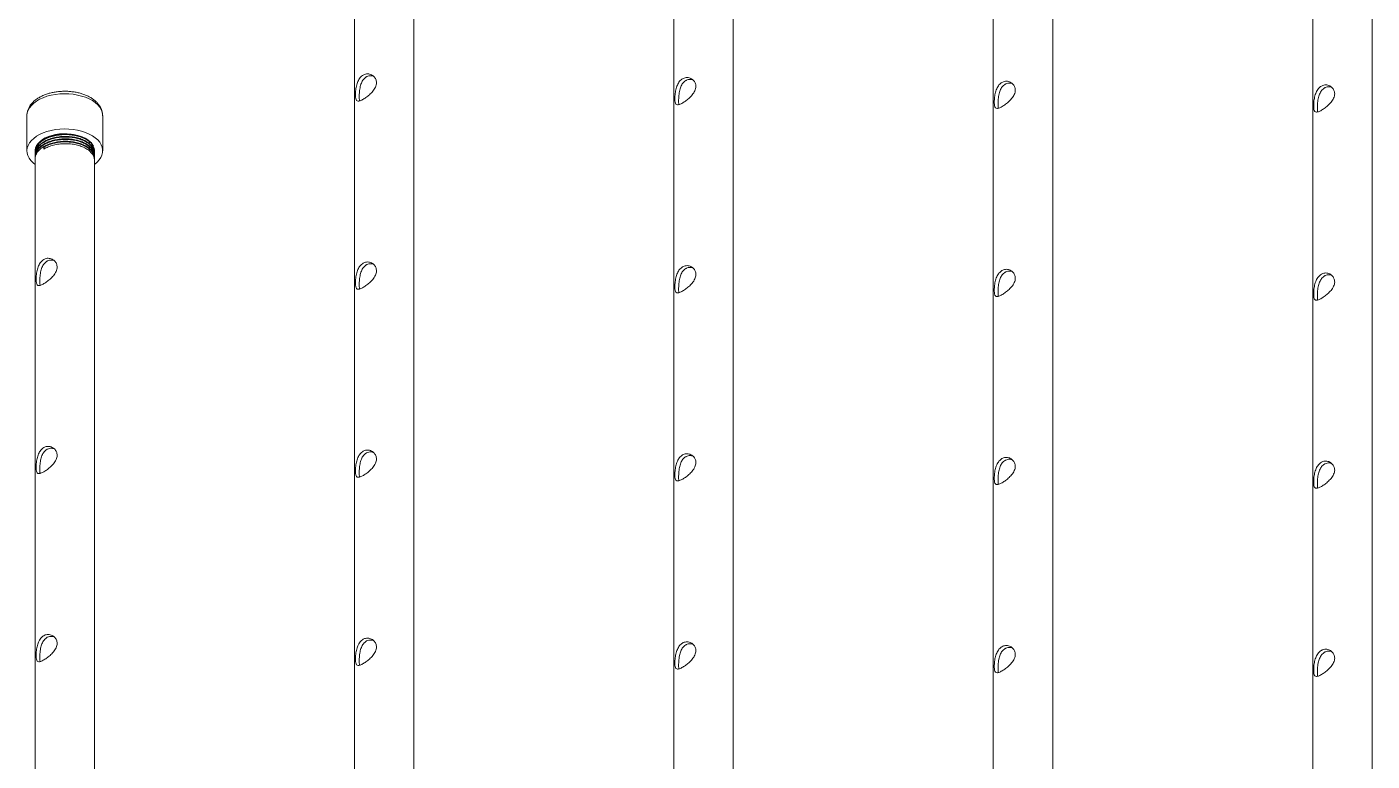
# Model space of a CAD drawing. Header units: millimetres. Extents: x 11948 to 22858, y 1146 to 11361.
# Drawn here: x 17311 to 18134, y 9495 to 9944 of the extents above; entities that cross this region are included whole.
import ezdxf

# ---------------------------------------------------------------- set-up
doc = ezdxf.new("R2010")
doc.units = ezdxf.units.MM
doc.linetypes.add('SLD-Solid', pattern=[0])

msp = doc.modelspace()

# ---------------------------------------------------------------- linework, layer by layer
at = {"linetype": 'SLD-Solid', "lineweight": 0}
for p, q in [((18097.94, 10314.84), (18097.94, 7925.81)), ((18134.3, 7925.81), (18134.3, 10314.09)), ((17902.52, 10202.02), (17902.52, 7813)), ((17938.88, 7813), (17938.88, 10201.28)), ((17707.1, 10089.21), (17707.1, 7700.18)), ((17743.46, 7700.18), (17743.46, 10088.47)), ((17511.68, 9976.4), (17511.68, 7587.37)), ((17548.04, 7587.37), (17548.04, 9975.66)), ((17311.26, 9890.12), (17311.26, 9868.6)), ((17311.26, 9890.12), (17311.26, 9868.6)), ((17357.63, 9868.6), (17357.63, 9890.12)), ((17357.63, 9868.6), (17357.63, 9890.12)), ((17342.42, 9878.03), (17342.2, 9877.95)), ((17316.29, 9869.01), (17316.35, 9868.61)), ((17321.59, 9869.71), (17321.59, 9870.82)), ((17321.59, 9870.82), (17322.28, 9869.96)), ((17352.5, 9869.2), (17352.39, 9868.64)), ((17352.5, 9869.2), (17352.39, 9868.64)), ((17352.63, 9868.41), (17352.63, 9868.6)), ((17316.26, 9868.04), (17316.26, 9867.67)), ((17316.26, 9866.55), (17316.26, 9866.18)), ((17316.26, 9865.07), (17316.26, 9864.7)), ((17316.26, 9863.59), (17316.26, 7474.56)), ((17352.63, 9866.93), (17352.63, 9867.3)), ((17352.63, 9865.44), (17352.63, 9865.81)), ((17352.63, 9863.96), (17352.63, 9864.33)), ((17352.63, 7474.56), (17352.63, 9862.84))]:
    msp.add_line(p, q, dxfattribs=at)
at = {"linetype": 'SLD-Solid', "lineweight": 0, "flags": 128}
for points in [[(17357.63, 9890.12), (17357.6, 9890.72), (17357.32, 9892.29), (17356.71, 9893.84), (17355.79, 9895.34), (17354.58, 9896.76), (17353.08, 9898.08), (17351.31, 9899.3), (17349.32, 9900.39), (17347.11, 9901.33), (17344.72, 9902.12), (17342.19, 9902.74), (17339.55, 9903.18), (17336.84, 9903.43), (17334.1, 9903.5), (17331.36, 9903.39), (17328.67, 9903.08), (17326.05, 9902.6), (17323.55, 9901.94), (17321.21, 9901.11), (17319.05, 9900.13), (17317.11, 9899.01), (17315.41, 9897.76), (17313.98, 9896.41), (17312.83, 9894.97), (17311.99, 9893.46), (17311.47, 9891.9), (17311.26, 9890.32), (17311.26, 9890.12)], [(17357.63, 9890.12), (17357.6, 9890.72), (17357.32, 9892.29), (17356.71, 9893.84), (17355.79, 9895.34), (17354.58, 9896.76), (17353.08, 9898.08), (17351.31, 9899.3), (17349.32, 9900.39), (17347.11, 9901.33), (17344.72, 9902.12), (17342.19, 9902.74), (17339.55, 9903.18), (17336.84, 9903.43), (17334.1, 9903.5), (17331.36, 9903.39), (17328.67, 9903.08), (17326.05, 9902.6), (17323.55, 9901.94), (17321.21, 9901.11), (17319.05, 9900.13), (17317.11, 9899.01), (17315.41, 9897.76), (17313.98, 9896.41), (17312.83, 9894.97), (17311.99, 9893.46), (17311.47, 9891.9), (17311.26, 9890.32), (17311.26, 9890.12)], [(17316.26, 9860.29), (17315.03, 9861.28), (17313.67, 9862.66), (17312.6, 9864.12), (17311.83, 9865.65), (17311.39, 9867.21), (17311.26, 9868.79), (17311.47, 9870.38), (17311.99, 9871.93), (17312.83, 9873.44), (17313.98, 9874.88), (17315.41, 9876.24), (17317.11, 9877.48), (17319.05, 9878.6), (17321.21, 9879.58), (17323.55, 9880.41), (17326.05, 9881.07), (17328.67, 9881.56), (17331.36, 9881.86), (17334.1, 9881.98), (17336.84, 9881.91), (17339.55, 9881.65), (17342.19, 9881.21), (17344.72, 9880.59), (17347.11, 9879.8), (17349.32, 9878.86), (17351.31, 9877.77), (17353.08, 9876.56), (17354.58, 9875.23), (17355.79, 9873.81), (17356.71, 9872.31), (17357.32, 9870.77), (17357.6, 9869.19), (17357.56, 9867.61), (17357.2, 9866.03), (17356.51, 9864.5), (17355.52, 9863.02), (17354.23, 9861.62), (17352.66, 9860.32), (17352.63, 9860.29)], [(17316.26, 9860.29), (17315.03, 9861.28), (17313.67, 9862.66), (17312.6, 9864.12), (17311.83, 9865.65), (17311.39, 9867.21), (17311.26, 9868.79), (17311.47, 9870.38), (17311.99, 9871.93), (17312.83, 9873.44), (17313.98, 9874.88), (17315.41, 9876.24), (17317.11, 9877.48), (17319.05, 9878.6), (17321.21, 9879.58), (17323.55, 9880.41), (17326.05, 9881.07), (17328.67, 9881.56), (17331.36, 9881.86), (17334.1, 9881.98), (17336.84, 9881.91), (17339.55, 9881.65), (17342.19, 9881.21), (17344.72, 9880.59), (17347.11, 9879.8), (17349.32, 9878.86), (17351.31, 9877.77), (17353.08, 9876.56), (17354.58, 9875.23), (17355.79, 9873.81), (17356.71, 9872.31), (17357.32, 9870.77), (17357.6, 9869.19), (17357.56, 9867.61), (17357.2, 9866.03), (17356.51, 9864.5), (17355.52, 9863.02), (17354.23, 9861.62), (17352.66, 9860.32), (17352.63, 9860.29)], [(17352.6, 9868.06), (17352.62, 9868.77), (17352.42, 9870.17), (17351.9, 9871.54), (17351.06, 9872.85), (17349.93, 9874.09), (17348.52, 9875.24), (17346.86, 9876.26), (17344.98, 9877.15), (17342.91, 9877.88), (17340.69, 9878.45), (17338.36, 9878.85), (17335.96, 9879.06), (17333.53, 9879.08), (17331.12, 9878.92), (17328.77, 9878.57), (17326.52, 9878.04), (17324.41, 9877.35), (17322.47, 9876.5), (17320.76, 9875.51), (17319.28, 9874.39), (17318.08, 9873.17), (17317.17, 9871.87), (17316.57, 9870.51), (17316.28, 9869.12), (17316.26, 9868.6)], [(17352.6, 9868.06), (17352.62, 9868.77), (17352.42, 9870.17), (17351.9, 9871.54), (17351.06, 9872.85), (17349.93, 9874.09), (17348.52, 9875.24), (17346.86, 9876.26), (17344.98, 9877.15), (17342.91, 9877.88), (17340.69, 9878.45), (17338.36, 9878.85), (17335.96, 9879.06), (17333.53, 9879.08), (17331.12, 9878.92), (17328.77, 9878.57), (17326.52, 9878.04), (17324.41, 9877.35), (17322.47, 9876.5), (17320.76, 9875.51), (17319.28, 9874.39), (17318.08, 9873.17), (17317.17, 9871.87), (17316.57, 9870.51), (17316.28, 9869.12), (17316.26, 9868.6)]]:
    msp.add_lwpolyline(points, dxfattribs=at)
at = {"linetype": 'SLD-Solid', "lineweight": 0}
for points, knots in [([(17517.01, 9914.97), (17516.36, 9914.49), (17515.07, 9913.53), (17513.71, 9911.09), (17512.96, 9908.7), (17512.58, 9906.63), (17512.33, 9904.58), (17512.26, 9902.35), (17512.44, 9900.47), (17512.92, 9899.31), (17513.72, 9898.95), (17514.7, 9899.08), (17515.86, 9899.48), (17517.58, 9900.41), (17519.8, 9901.99), (17522, 9903.94), (17523.62, 9905.85), (17524.57, 9907.57), (17525.18, 9909.29), (17525.22, 9911.32), (17524.31, 9913.38), (17522.65, 9914.96), (17520.78, 9915.68), (17519.13, 9915.71), (17517.98, 9915.47), (17517.3, 9915.12), (17517.01, 9914.97)], [0, 0, 0, 0, 0.049349, 0.098586, 0.150822, 0.179056, 0.207278, 0.260066, 0.306586, 0.354234, 0.407925, 0.436111, 0.464279, 0.51572, 0.563206, 0.612081, 0.665771, 0.694014, 0.722227, 0.772994, 0.818988, 0.868102, 0.923171, 0.950972, 0.978758, 1, 1, 1, 1]), ([(17518.93, 9913.86), (17518.31, 9913.39), (17517.06, 9912.44), (17515.8, 9910.05), (17515.13, 9907.68), (17514.81, 9905.58), (17514.64, 9903.63), (17514.58, 9901.55), (17514.6, 9899.9), (17514.75, 9899.34), (17514.8, 9899.14)], [0, 0, 0, 0, 0.151906, 0.303364, 0.466269, 0.557513, 0.648673, 0.787863, 0.927259, 1, 1, 1, 1]), ([(17523.14, 9914.3), (17523.11, 9914.31), (17522.68, 9914.49), (17521.78, 9914.58), (17520.51, 9914.51), (17519.56, 9914.2), (17519.06, 9913.92), (17518.93, 9913.86)], [0, 0, 0, 0, 0.01694, 0.32233, 0.61429, 0.906049, 1, 1, 1, 1]), ([(17712.42, 9912.73), (17711.78, 9912.24), (17710.49, 9911.28), (17709.13, 9908.85), (17708.38, 9906.46), (17707.99, 9904.39), (17707.75, 9902.33), (17707.68, 9900.11), (17707.86, 9898.22), (17708.34, 9897.06), (17709.13, 9896.71), (17710.11, 9896.84), (17711.28, 9897.24), (17712.99, 9898.16), (17715.22, 9899.74), (17717.42, 9901.69), (17719.04, 9903.61), (17719.99, 9905.33), (17720.6, 9907.05), (17720.64, 9909.07), (17719.72, 9911.13), (17718.07, 9912.72), (17716.2, 9913.44), (17714.55, 9913.46), (17713.4, 9913.22), (17712.72, 9912.88), (17712.42, 9912.73)], [0, 0, 0, 0, 0.049349, 0.098583, 0.150819, 0.179059, 0.207274, 0.260061, 0.306582, 0.354237, 0.407927, 0.436113, 0.464279, 0.51572, 0.563206, 0.612085, 0.665775, 0.694011, 0.722224, 0.772998, 0.818986, 0.868099, 0.923173, 0.950974, 0.978758, 1, 1, 1, 1]), ([(17714.35, 9911.61), (17713.73, 9911.14), (17712.48, 9910.2), (17711.21, 9907.81), (17710.55, 9905.43), (17710.23, 9903.33), (17710.06, 9901.39), (17710, 9899.3), (17710.02, 9897.66), (17710.17, 9897.09), (17710.21, 9896.9)], [0, 0, 0, 0, 0.151906, 0.303364, 0.466269, 0.557513, 0.648673, 0.787863, 0.927259, 1, 1, 1, 1]), ([(17718.55, 9912.06), (17718.53, 9912.07), (17718.1, 9912.25), (17717.2, 9912.34), (17715.93, 9912.26), (17714.98, 9911.95), (17714.48, 9911.68), (17714.35, 9911.61)], [0, 0, 0, 0, 0.016986, 0.322365, 0.614293, 0.906054, 1, 1, 1, 1]), ([(17907.84, 9910.48), (17907.2, 9910), (17905.91, 9909.04), (17904.55, 9906.6), (17903.8, 9904.21), (17903.41, 9902.14), (17903.17, 9900.09), (17903.1, 9897.86), (17903.28, 9895.98), (17903.76, 9894.82), (17904.55, 9894.46), (17905.53, 9894.59), (17906.7, 9894.99), (17908.41, 9895.92), (17910.64, 9897.5), (17912.84, 9899.44), (17914.46, 9901.36), (17915.41, 9903.08), (17916.02, 9904.8), (17916.06, 9906.83), (17915.14, 9908.89), (17913.49, 9910.47), (17911.61, 9911.19), (17909.97, 9911.22), (17908.82, 9910.98), (17908.14, 9910.63), (17907.84, 9910.48)], [0, 0, 0, 0, 0.04935, 0.098584, 0.150821, 0.179054, 0.207277, 0.260064, 0.306585, 0.354233, 0.407924, 0.43611, 0.464278, 0.51572, 0.563205, 0.612081, 0.665771, 0.694014, 0.722227, 0.772994, 0.818981, 0.868101, 0.923171, 0.950972, 0.978758, 1, 1, 1, 1]), ([(17913.97, 9909.81), (17913.95, 9909.82), (17913.52, 9910), (17912.62, 9910.09), (17911.35, 9910.02), (17910.4, 9909.71), (17909.89, 9909.43), (17909.77, 9909.37)], [0, 0, 0, 0, 0.016942, 0.322329, 0.61429, 0.906049, 1, 1, 1, 1]), ([(17357.59, 9890.05), (17357.6, 9890.3), (17357.63, 9891.13), (17357.38, 9892.52), (17356.86, 9894.16), (17356.05, 9895.74), (17354.99, 9897.24), (17353.68, 9898.65), (17352.11, 9899.97), (17350.31, 9901.16), (17348.31, 9902.22), (17346.12, 9903.12), (17343.8, 9903.85), (17341.37, 9904.42), (17338.86, 9904.81), (17336.3, 9905.03), (17333.71, 9905.06), (17331.14, 9904.93), (17328.6, 9904.61), (17326.13, 9904.12), (17323.76, 9903.46), (17321.5, 9902.62), (17319.39, 9901.62), (17317.46, 9900.45), (17315.73, 9899.13), (17314.25, 9897.66), (17313.04, 9896.07), (17312.12, 9894.38), (17311.54, 9892.65), (17311.26, 9891.19), (17311.29, 9890.32), (17311.3, 9890.04)], [0, 0, 0, 0, 0.014805, 0.047408, 0.07999, 0.112992, 0.146775, 0.18152, 0.217195, 0.253569, 0.290335, 0.327209, 0.36402, 0.400718, 0.437312, 0.473832, 0.510316, 0.546811, 0.58335, 0.619984, 0.656758, 0.693719, 0.730893, 0.768277, 0.805771, 0.843092, 0.879864, 0.915693, 0.950377, 0.983995, 1, 1, 1, 1]), ([(17357.59, 9890.05), (17357.6, 9890.3), (17357.63, 9891.13), (17357.38, 9892.52), (17356.86, 9894.16), (17356.05, 9895.74), (17354.99, 9897.24), (17353.68, 9898.65), (17352.11, 9899.97), (17350.31, 9901.16), (17348.31, 9902.22), (17346.12, 9903.12), (17343.8, 9903.85), (17341.37, 9904.42), (17338.86, 9904.81), (17336.3, 9905.03), (17333.71, 9905.06), (17331.14, 9904.93), (17328.6, 9904.61), (17326.13, 9904.12), (17323.76, 9903.46), (17321.5, 9902.62), (17319.39, 9901.62), (17317.46, 9900.45), (17315.73, 9899.13), (17314.25, 9897.66), (17313.04, 9896.07), (17312.12, 9894.38), (17311.54, 9892.65), (17311.26, 9891.19), (17311.29, 9890.32), (17311.3, 9890.04)], [0, 0, 0, 0, 0.014805, 0.047408, 0.07999, 0.112992, 0.146775, 0.18152, 0.217195, 0.253569, 0.290335, 0.327209, 0.36402, 0.400718, 0.437312, 0.473832, 0.510316, 0.546811, 0.58335, 0.619984, 0.656758, 0.693719, 0.730893, 0.768277, 0.805771, 0.843092, 0.879864, 0.915693, 0.950377, 0.983995, 1, 1, 1, 1]), ([(17909.77, 9909.37), (17909.15, 9908.9), (17907.9, 9907.95), (17906.63, 9905.56), (17905.97, 9903.19), (17905.65, 9901.09), (17905.47, 9899.14), (17905.42, 9897.06), (17905.44, 9895.41), (17905.58, 9894.85), (17905.63, 9894.65)], [0, 0, 0, 0, 0.151907, 0.303377, 0.466267, 0.557531, 0.648671, 0.787885, 0.927259, 1, 1, 1, 1]), ([(18103.26, 9908.23), (18102.62, 9907.75), (18101.33, 9906.79), (18099.96, 9904.36), (18099.21, 9901.97), (18098.83, 9899.9), (18098.59, 9897.84), (18098.51, 9895.62), (18098.69, 9893.73), (18099.18, 9892.57), (18099.97, 9892.22), (18100.95, 9892.35), (18102.12, 9892.74), (18103.83, 9893.67), (18106.06, 9895.25), (18108.26, 9897.2), (18109.87, 9899.12), (18110.83, 9900.84), (18111.44, 9902.55), (18111.48, 9904.58), (18110.56, 9906.64), (18108.91, 9908.22), (18107.03, 9908.95), (18105.38, 9908.97), (18104.24, 9908.73), (18103.56, 9908.39), (18103.26, 9908.23)], [0, 0, 0, 0, 0.049349, 0.098582, 0.150819, 0.179058, 0.207274, 0.260068, 0.306582, 0.354236, 0.407926, 0.436113, 0.464281, 0.515722, 0.563208, 0.612086, 0.665777, 0.694013, 0.722225, 0.773, 0.818987, 0.8681, 0.92317, 0.950973, 0.978758, 1, 1, 1, 1]), ([(18105.19, 9907.12), (18104.57, 9906.65), (18103.32, 9905.71), (18102.05, 9903.32), (18101.39, 9900.94), (18101.07, 9898.84), (18100.89, 9896.9), (18100.84, 9894.81), (18100.86, 9893.17), (18101, 9892.6), (18101.05, 9892.41)], [0, 0, 0, 0, 0.151904, 0.303363, 0.466269, 0.557513, 0.648673, 0.787863, 0.927259, 1, 1, 1, 1]), ([(18109.39, 9907.57), (18109.37, 9907.58), (18108.94, 9907.76), (18108.04, 9907.85), (18106.76, 9907.77), (18105.82, 9907.46), (18105.31, 9907.19), (18105.19, 9907.12)], [0, 0, 0, 0, 0.016942, 0.322322, 0.61428, 0.906052, 1, 1, 1, 1]), ([(17351.97, 9871.36), (17351.75, 9871.81), (17351.23, 9872.91), (17349.64, 9874.51), (17347.39, 9876.07), (17344.61, 9877.33), (17341.45, 9878.26), (17338.02, 9878.82), (17334.44, 9878.97), (17330.88, 9878.72), (17327.44, 9878.08), (17324.28, 9877.05), (17321.5, 9875.69), (17319.23, 9874.05), (17317.52, 9872.17), (17316.55, 9870.15), (17316.14, 9868.72), (17316.26, 9868.04), (17316.26, 9868.04)], [0, 0, 0, 0, 0.048056, 0.115437, 0.183797, 0.252152, 0.319537, 0.387735, 0.4562, 0.523698, 0.591686, 0.660205, 0.727931, 0.795659, 0.864177, 0.932165, 0.999663, 1, 1, 1, 1]), ([(17352.62, 9867.3), (17352.56, 9867.97), (17352.42, 9869.32), (17351.34, 9871.25), (17349.66, 9873.03), (17347.38, 9874.58), (17344.61, 9875.85), (17341.45, 9876.78), (17338.02, 9877.33), (17334.44, 9877.49), (17330.88, 9877.24), (17327.44, 9876.59), (17324.28, 9875.57), (17321.5, 9874.21), (17319.23, 9872.56), (17317.52, 9870.69), (17316.55, 9868.66), (17316.14, 9867.26), (17316.26, 9866.56), (17316.26, 9866.55)], [0, 0, 0, 0, 0.062605, 0.125271, 0.187187, 0.250002, 0.312813, 0.374732, 0.437398, 0.500309, 0.562332, 0.624806, 0.687766, 0.75, 0.812234, 0.875194, 0.937667, 0.999691, 1, 1, 1, 1]), ([(17352.53, 9867.85), (17352.57, 9868.03), (17352.75, 9868.89), (17352.36, 9870.43), (17351.36, 9872.36), (17349.66, 9874.14), (17347.38, 9875.69), (17344.61, 9876.96), (17341.45, 9877.89), (17338.02, 9878.45), (17334.44, 9878.6), (17330.88, 9878.35), (17327.44, 9877.71), (17324.28, 9876.68), (17321.5, 9875.32), (17319.23, 9873.68), (17317.53, 9871.8), (17316.53, 9869.78), (17316.14, 9868.19), (17316.32, 9867.31), (17316.35, 9867.12)], [0, 0, 0, 0, 0.016769, 0.077612, 0.138218, 0.198098, 0.258847, 0.319593, 0.379476, 0.440082, 0.500925, 0.560908, 0.621328, 0.682218, 0.742405, 0.802593, 0.863482, 0.923902, 0.983886, 1, 1, 1, 1]), ([(17352.53, 9866.36), (17352.57, 9866.55), (17352.75, 9867.4), (17352.36, 9868.94), (17351.36, 9870.87), (17349.66, 9872.66), (17347.38, 9874.21), (17344.61, 9875.48), (17341.45, 9876.41), (17338.02, 9876.96), (17334.44, 9877.12), (17330.88, 9876.87), (17327.44, 9876.22), (17324.28, 9875.2), (17321.5, 9873.84), (17319.23, 9872.19), (17317.53, 9870.32), (17316.53, 9868.29), (17316.14, 9866.7), (17316.32, 9865.82), (17316.35, 9865.64)], [0, 0, 0, 0, 0.016769, 0.077612, 0.138218, 0.198098, 0.258847, 0.319593, 0.379476, 0.440082, 0.500925, 0.560908, 0.621328, 0.682218, 0.742405, 0.802593, 0.863482, 0.923902, 0.983886, 1, 1, 1, 1]), ([(17352.62, 9865.81), (17352.56, 9866.48), (17352.42, 9867.83), (17351.34, 9869.76), (17349.66, 9871.54), (17347.38, 9873.1), (17344.61, 9874.36), (17341.45, 9875.29), (17338.02, 9875.85), (17334.44, 9876), (17330.88, 9875.76), (17327.44, 9875.11), (17324.28, 9874.08), (17321.5, 9872.72), (17319.23, 9871.08), (17317.52, 9869.2), (17316.55, 9867.17), (17316.14, 9865.78), (17316.26, 9865.07), (17316.26, 9865.07)], [0, 0, 0, 0, 0.062605, 0.125271, 0.187187, 0.250001, 0.312813, 0.374732, 0.437398, 0.500309, 0.562332, 0.624806, 0.687766, 0.75, 0.812234, 0.875194, 0.937667, 0.999691, 1, 1, 1, 1]), ([(17352.62, 9864.33), (17352.56, 9865), (17352.42, 9866.35), (17351.34, 9868.28), (17349.66, 9870.06), (17347.38, 9871.61), (17344.61, 9872.88), (17341.45, 9873.81), (17338.02, 9874.36), (17334.44, 9874.52), (17330.88, 9874.27), (17327.44, 9873.62), (17324.28, 9872.6), (17321.5, 9871.24), (17319.23, 9869.59), (17317.52, 9867.72), (17316.55, 9865.69), (17316.14, 9864.29), (17316.26, 9863.59), (17316.26, 9863.59)], [0, 0, 0, 0, 0.062605, 0.125271, 0.187187, 0.250002, 0.312813, 0.374732, 0.437398, 0.50031, 0.562332, 0.624806, 0.687767, 0.75, 0.812234, 0.875194, 0.937667, 0.999691, 1, 1, 1, 1]), ([(17352.53, 9864.88), (17352.57, 9865.06), (17352.75, 9865.92), (17352.36, 9867.46), (17351.36, 9869.39), (17349.66, 9871.17), (17347.38, 9872.73), (17344.61, 9873.99), (17341.45, 9874.92), (17338.02, 9875.48), (17334.44, 9875.63), (17330.88, 9875.38), (17327.44, 9874.74), (17324.28, 9873.71), (17321.5, 9872.35), (17319.23, 9870.71), (17317.53, 9868.83), (17316.53, 9866.81), (17316.14, 9865.22), (17316.32, 9864.34), (17316.35, 9864.15)], [0, 0, 0, 0, 0.016769, 0.077612, 0.138218, 0.198098, 0.258847, 0.319593, 0.379476, 0.440082, 0.500925, 0.560908, 0.621328, 0.682218, 0.742405, 0.802593, 0.863482, 0.923902, 0.983886, 1, 1, 1, 1]), ([(17316.34, 9868.54), (17316.3, 9868.65), (17316.25, 9868.8), (17316.28, 9868.96), (17316.29, 9869.01)], [0, 0, 0, 0, 0.698097, 1, 1, 1, 1]), ([(17316.34, 9868.54), (17316.3, 9868.65), (17316.25, 9868.8), (17316.28, 9868.96), (17316.29, 9869.01)], [0, 0, 0, 0, 0.698097, 1, 1, 1, 1]), ([(17352.53, 9863.39), (17352.57, 9863.58), (17352.75, 9864.43), (17352.36, 9865.97), (17351.36, 9867.91), (17349.66, 9869.69), (17347.38, 9871.24), (17344.61, 9872.51), (17341.45, 9873.44), (17338.02, 9873.99), (17334.44, 9874.15), (17330.87, 9873.9), (17327.45, 9873.25), (17324.25, 9872.24), (17322.47, 9871.29), (17321.59, 9870.82)], [0, 0, 0, 0, 0.022588, 0.104541, 0.186176, 0.266832, 0.34866, 0.430483, 0.511144, 0.592779, 0.674732, 0.755529, 0.836912, 0.91893, 1, 1, 1, 1]), ([(17352.62, 9862.84), (17352.56, 9863.52), (17352.42, 9864.86), (17351.34, 9866.79), (17349.66, 9868.57), (17347.38, 9870.13), (17344.61, 9871.39), (17341.45, 9872.32), (17338.02, 9872.88), (17334.44, 9873.03), (17330.87, 9872.79), (17327.45, 9872.14), (17324.25, 9871.13), (17322.47, 9870.18), (17321.59, 9869.71)], [0, 0, 0, 0, 0.083473, 0.167028, 0.249582, 0.333336, 0.417084, 0.499642, 0.583198, 0.66708, 0.749777, 0.833075, 0.917022, 1, 1, 1, 1]), ([(17321.59, 9802.16), (17320.94, 9801.68), (17319.65, 9800.71), (17318.29, 9798.28), (17317.54, 9795.89), (17317.16, 9793.82), (17316.91, 9791.77), (17316.84, 9789.54), (17317.02, 9787.65), (17317.5, 9786.5), (17318.3, 9786.14), (17319.28, 9786.27), (17320.44, 9786.67), (17322.16, 9787.59), (17324.39, 9789.18), (17326.59, 9791.12), (17328.2, 9793.04), (17329.16, 9794.76), (17329.76, 9796.48), (17329.8, 9798.51), (17328.89, 9800.56), (17327.23, 9802.15), (17325.36, 9802.87), (17323.71, 9802.9), (17322.57, 9802.66), (17321.88, 9802.31), (17321.59, 9802.16)], [0, 0, 0, 0, 0.04935, 0.098587, 0.150822, 0.179056, 0.207279, 0.260066, 0.306587, 0.354235, 0.407926, 0.436111, 0.46428, 0.51572, 0.563206, 0.612081, 0.665771, 0.694014, 0.722227, 0.772994, 0.818988, 0.868102, 0.923171, 0.950973, 0.978758, 1, 1, 1, 1]), ([(17323.52, 9801.04), (17322.89, 9800.57), (17321.64, 9799.63), (17320.38, 9797.24), (17319.71, 9794.87), (17319.39, 9792.77), (17319.22, 9790.82), (17319.16, 9788.73), (17319.19, 9787.09), (17319.33, 9786.52), (17319.38, 9786.33)], [0, 0, 0, 0, 0.151907, 0.303365, 0.46627, 0.557513, 0.648673, 0.787863, 0.927259, 1, 1, 1, 1]), ([(17327.72, 9801.49), (17327.69, 9801.5), (17327.26, 9801.68), (17326.36, 9801.77), (17325.09, 9801.69), (17324.14, 9801.39), (17323.64, 9801.11), (17323.52, 9801.04)], [0, 0, 0, 0, 0.016938, 0.322331, 0.614293, 0.906048, 1, 1, 1, 1]), ([(17517.01, 9799.91), (17516.36, 9799.43), (17515.07, 9798.47), (17513.71, 9796.03), (17512.96, 9793.64), (17512.58, 9791.57), (17512.33, 9789.52), (17512.26, 9787.3), (17512.44, 9785.41), (17512.92, 9784.25), (17513.72, 9783.89), (17514.7, 9784.02), (17515.86, 9784.42), (17517.58, 9785.35), (17519.8, 9786.93), (17522, 9788.88), (17523.62, 9790.8), (17524.57, 9792.51), (17525.18, 9794.23), (17525.22, 9796.26), (17524.31, 9798.32), (17522.65, 9799.9), (17520.78, 9800.62), (17519.13, 9800.65), (17517.98, 9800.41), (17517.3, 9800.06), (17517.01, 9799.91)], [0, 0, 0, 0, 0.049349, 0.098583, 0.150819, 0.179059, 0.207274, 0.260061, 0.306582, 0.354237, 0.407927, 0.436113, 0.464279, 0.51572, 0.563206, 0.612085, 0.665775, 0.694011, 0.722224, 0.772998, 0.818986, 0.868099, 0.923173, 0.950973, 0.978758, 1, 1, 1, 1]), ([(17518.93, 9798.8), (17518.31, 9798.33), (17517.06, 9797.39), (17515.8, 9794.99), (17515.13, 9792.62), (17514.81, 9790.52), (17514.64, 9788.57), (17514.58, 9786.49), (17514.6, 9784.84), (17514.75, 9784.28), (17514.8, 9784.08)], [0, 0, 0, 0, 0.151906, 0.303364, 0.466269, 0.557513, 0.648673, 0.787863, 0.927259, 1, 1, 1, 1]), ([(17523.14, 9799.25), (17523.11, 9799.26), (17522.68, 9799.44), (17521.78, 9799.52), (17520.51, 9799.45), (17519.56, 9799.14), (17519.06, 9798.87), (17518.93, 9798.8)], [0, 0, 0, 0, 0.016986, 0.322366, 0.614293, 0.906054, 1, 1, 1, 1]), ([(17712.42, 9797.67), (17711.78, 9797.19), (17710.49, 9796.22), (17709.13, 9793.79), (17708.38, 9791.4), (17707.99, 9789.33), (17707.75, 9787.28), (17707.68, 9785.05), (17707.86, 9783.16), (17708.34, 9782), (17709.13, 9781.65), (17710.11, 9781.78), (17711.28, 9782.18), (17712.99, 9783.1), (17715.22, 9784.69), (17717.42, 9786.63), (17719.04, 9788.55), (17719.99, 9790.27), (17720.6, 9791.99), (17720.64, 9794.01), (17719.72, 9796.07), (17718.07, 9797.66), (17716.2, 9798.38), (17714.55, 9798.4), (17713.4, 9798.17), (17712.72, 9797.82), (17712.42, 9797.67)], [0, 0, 0, 0, 0.049351, 0.098585, 0.150821, 0.179054, 0.207277, 0.260064, 0.306585, 0.354233, 0.407924, 0.43611, 0.464279, 0.51572, 0.563205, 0.612081, 0.665771, 0.694014, 0.722227, 0.772994, 0.818982, 0.868101, 0.923171, 0.950972, 0.978758, 1, 1, 1, 1]), ([(17714.35, 9796.55), (17713.73, 9796.08), (17712.48, 9795.14), (17711.21, 9792.75), (17710.55, 9790.38), (17710.23, 9788.28), (17710.06, 9786.33), (17710, 9784.24), (17710.02, 9782.6), (17710.17, 9782.03), (17710.21, 9781.84)], [0, 0, 0, 0, 0.1519075, 0.3033767, 0.4662672, 0.5575308, 0.6486708, 0.7878845, 0.9272586, 1, 1, 1, 1]), ([(17718.55, 9797), (17718.53, 9797.01), (17718.1, 9797.19), (17717.2, 9797.28), (17715.93, 9797.2), (17714.98, 9796.89), (17714.48, 9796.62), (17714.35, 9796.55)], [0, 0, 0, 0, 0.016939, 0.322328, 0.61429, 0.906048, 1, 1, 1, 1]), ([(17907.84, 9795.42), (17907.2, 9794.94), (17905.91, 9793.98), (17904.55, 9791.54), (17903.8, 9789.15), (17903.41, 9787.08), (17903.17, 9785.03), (17903.1, 9782.81), (17903.28, 9780.92), (17903.76, 9779.76), (17904.55, 9779.4), (17905.53, 9779.53), (17906.7, 9779.93), (17908.41, 9780.86), (17910.64, 9782.44), (17912.84, 9784.39), (17914.46, 9786.31), (17915.41, 9788.02), (17916.02, 9789.74), (17916.06, 9791.77), (17915.14, 9793.83), (17913.49, 9795.41), (17911.61, 9796.13), (17909.97, 9796.16), (17908.82, 9795.92), (17908.14, 9795.57), (17907.84, 9795.42)], [0, 0, 0, 0, 0.049349, 0.098583, 0.150819, 0.179058, 0.207274, 0.260069, 0.306582, 0.354236, 0.407927, 0.436113, 0.464281, 0.515722, 0.563207, 0.612086, 0.665776, 0.694013, 0.722225, 0.773, 0.818987, 0.868101, 0.92317, 0.950973, 0.978758, 1, 1, 1, 1]), ([(17909.77, 9794.31), (17909.15, 9793.84), (17907.9, 9792.89), (17906.63, 9790.5), (17905.97, 9788.13), (17905.65, 9786.03), (17905.47, 9784.08), (17905.42, 9782), (17905.44, 9780.35), (17905.58, 9779.79), (17905.63, 9779.59)], [0, 0, 0, 0, 0.151906, 0.303364, 0.466269, 0.557513, 0.648673, 0.787863, 0.92726, 1, 1, 1, 1]), ([(17913.97, 9794.76), (17913.95, 9794.76), (17913.52, 9794.94), (17912.62, 9795.03), (17911.35, 9794.96), (17910.4, 9794.65), (17909.89, 9794.38), (17909.77, 9794.31)], [0, 0, 0, 0, 0.016942, 0.322327, 0.614285, 0.906052, 1, 1, 1, 1]), ([(18103.26, 9793.18), (18102.62, 9792.7), (18101.33, 9791.73), (18099.96, 9789.3), (18099.21, 9786.91), (18098.83, 9784.84), (18098.59, 9782.79), (18098.51, 9780.56), (18098.69, 9778.67), (18099.18, 9777.51), (18099.97, 9777.16), (18100.95, 9777.29), (18102.12, 9777.69), (18103.83, 9778.61), (18106.06, 9780.2), (18108.26, 9782.14), (18109.87, 9784.06), (18110.83, 9785.78), (18111.44, 9787.5), (18111.48, 9789.52), (18110.56, 9791.58), (18108.91, 9793.17), (18107.03, 9793.89), (18105.38, 9793.91), (18104.24, 9793.68), (18103.56, 9793.33), (18103.26, 9793.18)], [0, 0, 0, 0, 0.049349, 0.098584, 0.15082, 0.179057, 0.207276, 0.260063, 0.306584, 0.354235, 0.407925, 0.436112, 0.464279, 0.51572, 0.563206, 0.612083, 0.665773, 0.694013, 0.722225, 0.772996, 0.818987, 0.8681, 0.923172, 0.950973, 0.978758, 1, 1, 1, 1]), ([(18105.19, 9792.06), (18104.57, 9791.59), (18103.32, 9790.65), (18102.05, 9788.26), (18101.39, 9785.89), (18101.07, 9783.79), (18100.89, 9781.84), (18100.84, 9779.75), (18100.86, 9778.11), (18101, 9777.54), (18101.05, 9777.35)], [0, 0, 0, 0, 0.151904, 0.303363, 0.466268, 0.557513, 0.648662, 0.787863, 0.92726, 1, 1, 1, 1]), ([(18109.39, 9792.51), (18109.37, 9792.52), (18108.94, 9792.7), (18108.04, 9792.79), (18106.76, 9792.71), (18105.82, 9792.4), (18105.31, 9792.13), (18105.19, 9792.06)], [0, 0, 0, 0, 0.016965, 0.322341, 0.614295, 0.906052, 1, 1, 1, 1]), ([(17321.59, 9687.1), (17320.94, 9686.62), (17319.65, 9685.66), (17318.29, 9683.22), (17317.54, 9680.83), (17317.16, 9678.76), (17316.91, 9676.71), (17316.84, 9674.48), (17317.02, 9672.59), (17317.5, 9671.44), (17318.3, 9671.08), (17319.28, 9671.21), (17320.44, 9671.61), (17322.16, 9672.54), (17324.39, 9674.12), (17326.59, 9676.06), (17328.2, 9677.98), (17329.16, 9679.7), (17329.76, 9681.42), (17329.8, 9683.45), (17328.89, 9685.51), (17327.23, 9687.09), (17325.36, 9687.81), (17323.71, 9687.84), (17322.57, 9687.6), (17321.88, 9687.25), (17321.59, 9687.1)], [0, 0, 0, 0, 0.04935, 0.098583, 0.150819, 0.179059, 0.207274, 0.260062, 0.306582, 0.354237, 0.407928, 0.436113, 0.46428, 0.51572, 0.563206, 0.612085, 0.665775, 0.694012, 0.722224, 0.772999, 0.818986, 0.8681, 0.923173, 0.950974, 0.978758, 1, 1, 1, 1]), ([(17323.52, 9685.99), (17322.89, 9685.51), (17321.64, 9684.57), (17320.38, 9682.18), (17319.71, 9679.81), (17319.39, 9677.71), (17319.22, 9675.76), (17319.16, 9673.68), (17319.19, 9672.03), (17319.33, 9671.47), (17319.38, 9671.27)], [0, 0, 0, 0, 0.151907, 0.303365, 0.46627, 0.557513, 0.648673, 0.787863, 0.927259, 1, 1, 1, 1]), ([(17327.72, 9686.43), (17327.69, 9686.44), (17327.26, 9686.62), (17326.36, 9686.71), (17325.09, 9686.63), (17324.14, 9686.33), (17323.64, 9686.05), (17323.52, 9685.99)], [0, 0, 0, 0, 0.016985, 0.322368, 0.614297, 0.906053, 1, 1, 1, 1]), ([(17517.01, 9684.85), (17516.36, 9684.37), (17515.07, 9683.41), (17513.71, 9680.98), (17512.96, 9678.59), (17512.58, 9676.52), (17512.33, 9674.46), (17512.26, 9672.24), (17512.44, 9670.35), (17512.92, 9669.19), (17513.72, 9668.84), (17514.7, 9668.97), (17515.86, 9669.36), (17517.58, 9670.29), (17519.8, 9671.87), (17522, 9673.82), (17523.62, 9675.74), (17524.57, 9677.46), (17525.18, 9679.17), (17525.22, 9681.2), (17524.31, 9683.26), (17522.65, 9684.84), (17520.78, 9685.57), (17519.13, 9685.59), (17517.98, 9685.35), (17517.3, 9685.01), (17517.01, 9684.85)], [0, 0, 0, 0, 0.04935, 0.098585, 0.150821, 0.179054, 0.207277, 0.260064, 0.306585, 0.354233, 0.407924, 0.43611, 0.464279, 0.51572, 0.563205, 0.612081, 0.665771, 0.694014, 0.722227, 0.772994, 0.818982, 0.868101, 0.923171, 0.950972, 0.978758, 1, 1, 1, 1]), ([(17518.93, 9683.74), (17518.31, 9683.27), (17517.06, 9682.33), (17515.8, 9679.94), (17515.13, 9677.56), (17514.81, 9675.46), (17514.64, 9673.52), (17514.58, 9671.43), (17514.6, 9669.79), (17514.75, 9669.22), (17514.8, 9669.03)], [0, 0, 0, 0, 0.151907, 0.303377, 0.466267, 0.557531, 0.648671, 0.787885, 0.927259, 1, 1, 1, 1]), ([(17523.14, 9684.19), (17523.11, 9684.2), (17522.68, 9684.38), (17521.78, 9684.47), (17520.51, 9684.39), (17519.56, 9684.08), (17519.06, 9683.81), (17518.93, 9683.74)], [0, 0, 0, 0, 0.01694, 0.32233, 0.61429, 0.906049, 1, 1, 1, 1]), ([(17712.42, 9682.61), (17711.78, 9682.13), (17710.49, 9681.17), (17709.13, 9678.73), (17708.38, 9676.34), (17707.99, 9674.27), (17707.75, 9672.22), (17707.68, 9669.99), (17707.86, 9668.1), (17708.34, 9666.95), (17709.13, 9666.59), (17710.11, 9666.72), (17711.28, 9667.12), (17712.99, 9668.05), (17715.22, 9669.63), (17717.42, 9671.57), (17719.04, 9673.49), (17719.99, 9675.21), (17720.6, 9676.93), (17720.64, 9678.96), (17719.72, 9681.02), (17718.07, 9682.6), (17716.19, 9683.32), (17714.55, 9683.35), (17713.4, 9683.11), (17712.72, 9682.76), (17712.42, 9682.61)], [0, 0, 0, 0, 0.049349, 0.098583, 0.150819, 0.179059, 0.207274, 0.260069, 0.306582, 0.354237, 0.407927, 0.436113, 0.464281, 0.515722, 0.563207, 0.612086, 0.665777, 0.694013, 0.722226, 0.773, 0.818987, 0.868101, 0.92317, 0.950974, 0.978758, 1, 1, 1, 1]), ([(17714.35, 9681.5), (17713.73, 9681.02), (17712.48, 9680.08), (17711.21, 9677.69), (17710.55, 9675.32), (17710.23, 9673.22), (17710.06, 9671.27), (17710, 9669.19), (17710.02, 9667.54), (17710.17, 9666.98), (17710.21, 9666.78)], [0, 0, 0, 0, 0.151906, 0.303364, 0.466269, 0.557513, 0.648673, 0.787863, 0.927259, 1, 1, 1, 1]), ([(17718.55, 9681.94), (17718.53, 9681.95), (17718.1, 9682.13), (17717.2, 9682.22), (17715.93, 9682.14), (17714.98, 9681.84), (17714.48, 9681.56), (17714.35, 9681.5)], [0, 0, 0, 0, 0.016939, 0.322325, 0.614284, 0.906051, 1, 1, 1, 1]), ([(17907.84, 9680.36), (17907.2, 9679.88), (17905.91, 9678.92), (17904.55, 9676.49), (17903.8, 9674.1), (17903.41, 9672.02), (17903.17, 9669.97), (17903.1, 9667.75), (17903.28, 9665.86), (17903.76, 9664.7), (17904.55, 9664.35), (17905.53, 9664.47), (17906.7, 9664.87), (17908.41, 9665.8), (17910.64, 9667.38), (17912.84, 9669.33), (17914.46, 9671.25), (17915.41, 9672.97), (17916.02, 9674.68), (17916.06, 9676.71), (17915.14, 9678.77), (17913.49, 9680.35), (17911.61, 9681.07), (17909.97, 9681.1), (17908.82, 9680.86), (17908.14, 9680.51), (17907.84, 9680.36)], [0, 0, 0, 0, 0.049349, 0.098584, 0.150821, 0.179057, 0.207276, 0.260063, 0.306584, 0.354235, 0.407926, 0.436112, 0.464279, 0.51572, 0.563206, 0.612083, 0.665773, 0.694013, 0.722225, 0.772996, 0.818987, 0.8681, 0.923172, 0.950973, 0.978758, 1, 1, 1, 1]), ([(17909.77, 9679.25), (17909.15, 9678.78), (17907.9, 9677.84), (17906.63, 9675.45), (17905.97, 9673.07), (17905.65, 9670.97), (17905.47, 9669.02), (17905.42, 9666.94), (17905.44, 9665.3), (17905.58, 9664.73), (17905.63, 9664.54)], [0, 0, 0, 0, 0.151906, 0.303364, 0.466268, 0.557512, 0.648662, 0.787863, 0.92726, 1, 1, 1, 1]), ([(17913.97, 9679.7), (17913.95, 9679.71), (17913.52, 9679.89), (17912.62, 9679.97), (17911.35, 9679.9), (17910.4, 9679.59), (17909.89, 9679.32), (17909.77, 9679.25)], [0, 0, 0, 0, 0.0169648, 0.3223458, 0.6142999, 0.9060517, 1, 1, 1, 1]), ([(18103.26, 9678.12), (18102.62, 9677.64), (18101.33, 9676.67), (18099.96, 9674.24), (18099.21, 9671.85), (18098.83, 9669.78), (18098.59, 9667.73), (18098.51, 9665.5), (18098.69, 9663.61), (18099.18, 9662.46), (18099.97, 9662.1), (18100.95, 9662.23), (18102.12, 9662.63), (18103.83, 9663.56), (18106.06, 9665.14), (18108.26, 9667.08), (18109.87, 9669), (18110.83, 9670.72), (18111.44, 9672.44), (18111.48, 9674.47), (18110.56, 9676.52), (18108.91, 9678.11), (18107.03, 9678.83), (18105.38, 9678.86), (18104.24, 9678.62), (18103.56, 9678.27), (18103.26, 9678.12)], [0, 0, 0, 0, 0.049349, 0.098584, 0.15082, 0.179057, 0.207276, 0.260063, 0.306584, 0.354235, 0.407926, 0.436112, 0.464279, 0.51572, 0.563206, 0.612083, 0.665773, 0.694013, 0.722225, 0.772996, 0.818984, 0.8681, 0.923172, 0.950973, 0.978758, 1, 1, 1, 1]), ([(18105.19, 9677.01), (18104.57, 9676.53), (18103.32, 9675.59), (18102.05, 9673.2), (18101.39, 9670.83), (18101.07, 9668.73), (18100.89, 9666.78), (18100.84, 9664.7), (18100.86, 9663.05), (18101, 9662.48), (18101.05, 9662.29)], [0, 0, 0, 0, 0.1519046, 0.3033637, 0.4662692, 0.5575234, 0.6486728, 0.7878743, 0.9272594, 1, 1, 1, 1]), ([(18109.39, 9677.45), (18109.37, 9677.46), (18108.94, 9677.64), (18108.04, 9677.73), (18106.76, 9677.65), (18105.82, 9677.35), (18105.31, 9677.07), (18105.19, 9677.01)], [0, 0, 0, 0, 0.016965, 0.322343, 0.614287, 0.906051, 1, 1, 1, 1]), ([(17321.59, 9572.04), (17320.94, 9571.56), (17319.65, 9570.6), (17318.29, 9568.16), (17317.54, 9565.77), (17317.16, 9563.7), (17316.91, 9561.65), (17316.84, 9559.42), (17317.02, 9557.54), (17317.5, 9556.38), (17318.3, 9556.02), (17319.28, 9556.15), (17320.44, 9556.55), (17322.16, 9557.48), (17324.39, 9559.06), (17326.59, 9561.01), (17328.2, 9562.93), (17329.16, 9564.64), (17329.76, 9566.36), (17329.8, 9568.39), (17328.89, 9570.45), (17327.23, 9572.03), (17325.36, 9572.75), (17323.71, 9572.78), (17322.57, 9572.54), (17321.88, 9572.19), (17321.59, 9572.04)], [0, 0, 0, 0, 0.049351, 0.098585, 0.150821, 0.179055, 0.207277, 0.260065, 0.306586, 0.354234, 0.407925, 0.43611, 0.464279, 0.51572, 0.563206, 0.612081, 0.665771, 0.694015, 0.722227, 0.772994, 0.818982, 0.868102, 0.923171, 0.950972, 0.978758, 1, 1, 1, 1]), ([(17323.52, 9570.93), (17322.89, 9570.46), (17321.64, 9569.51), (17320.38, 9567.12), (17319.71, 9564.75), (17319.39, 9562.65), (17319.22, 9560.7), (17319.16, 9558.62), (17319.19, 9556.97), (17319.33, 9556.41), (17319.38, 9556.21)], [0, 0, 0, 0, 0.151908, 0.303378, 0.466268, 0.557531, 0.648671, 0.787884, 0.927258, 1, 1, 1, 1]), ([(17327.72, 9571.38), (17327.69, 9571.38), (17327.26, 9571.56), (17326.36, 9571.65), (17325.09, 9571.58), (17324.14, 9571.27), (17323.64, 9571), (17323.52, 9570.93)], [0, 0, 0, 0, 0.016938, 0.322331, 0.614293, 0.906048, 1, 1, 1, 1]), ([(17517.01, 9569.8), (17516.36, 9569.31), (17515.07, 9568.35), (17513.71, 9565.92), (17512.96, 9563.53), (17512.58, 9561.46), (17512.33, 9559.4), (17512.26, 9557.18), (17512.44, 9555.29), (17512.92, 9554.13), (17513.72, 9553.78), (17514.7, 9553.91), (17515.86, 9554.31), (17517.58, 9555.23), (17519.8, 9556.82), (17522, 9558.76), (17523.62, 9560.68), (17524.57, 9562.4), (17525.18, 9564.12), (17525.22, 9566.14), (17524.31, 9568.2), (17522.65, 9569.79), (17520.78, 9570.51), (17519.13, 9570.53), (17517.98, 9570.3), (17517.3, 9569.95), (17517.01, 9569.8)], [0, 0, 0, 0, 0.049349, 0.098583, 0.150819, 0.179058, 0.207274, 0.260069, 0.306582, 0.354237, 0.407927, 0.436113, 0.464281, 0.515722, 0.563207, 0.612087, 0.665777, 0.694013, 0.722226, 0.773, 0.818987, 0.868101, 0.92317, 0.950973, 0.978758, 1, 1, 1, 1]), ([(17518.93, 9568.68), (17518.31, 9568.21), (17517.06, 9567.27), (17515.8, 9564.88), (17515.13, 9562.51), (17514.81, 9560.4), (17514.64, 9558.46), (17514.58, 9556.37), (17514.6, 9554.73), (17514.75, 9554.16), (17514.8, 9553.97)], [0, 0, 0, 0, 0.151906, 0.303364, 0.466269, 0.557513, 0.648673, 0.787863, 0.927259, 1, 1, 1, 1]), ([(17523.14, 9569.13), (17523.11, 9569.14), (17522.68, 9569.32), (17521.78, 9569.41), (17520.51, 9569.33), (17519.56, 9569.02), (17519.06, 9568.75), (17518.93, 9568.68)], [0, 0, 0, 0, 0.01694, 0.322327, 0.614285, 0.906052, 1, 1, 1, 1]), ([(17712.42, 9567.55), (17711.78, 9567.07), (17710.49, 9566.11), (17709.13, 9563.67), (17708.38, 9561.28), (17707.99, 9559.21), (17707.75, 9557.16), (17707.68, 9554.93), (17707.86, 9553.05), (17708.34, 9551.89), (17709.13, 9551.53), (17710.11, 9551.66), (17711.28, 9552.06), (17712.99, 9552.99), (17715.22, 9554.57), (17717.42, 9556.52), (17719.04, 9558.44), (17719.99, 9560.15), (17720.6, 9561.87), (17720.64, 9563.9), (17719.72, 9565.96), (17718.07, 9567.54), (17716.2, 9568.26), (17714.55, 9568.29), (17713.4, 9568.05), (17712.72, 9567.7), (17712.42, 9567.55)], [0, 0, 0, 0, 0.049349, 0.098585, 0.150821, 0.179057, 0.207276, 0.260064, 0.306584, 0.354236, 0.407926, 0.436112, 0.464279, 0.51572, 0.563206, 0.612083, 0.665773, 0.694013, 0.722225, 0.772996, 0.818987, 0.868101, 0.923172, 0.950973, 0.978758, 1, 1, 1, 1]), ([(17714.35, 9566.44), (17713.73, 9565.97), (17712.48, 9565.02), (17711.21, 9562.63), (17710.55, 9560.26), (17710.23, 9558.16), (17710.06, 9556.21), (17710, 9554.13), (17710.02, 9552.48), (17710.17, 9551.92), (17710.21, 9551.72)], [0, 0, 0, 0, 0.151906, 0.303364, 0.466269, 0.557512, 0.648662, 0.787863, 0.927259, 1, 1, 1, 1]), ([(17718.55, 9566.88), (17718.53, 9566.89), (17718.1, 9567.07), (17717.2, 9567.16), (17715.93, 9567.09), (17714.98, 9566.78), (17714.48, 9566.5), (17714.35, 9566.44)], [0, 0, 0, 0, 0.0169621, 0.3223446, 0.6142993, 0.9060516, 1, 1, 1, 1]), ([(17907.84, 9565.31), (17907.2, 9564.82), (17905.91, 9563.86), (17904.55, 9561.43), (17903.8, 9559.04), (17903.41, 9556.97), (17903.17, 9554.91), (17903.1, 9552.69), (17903.28, 9550.8), (17903.76, 9549.64), (17904.55, 9549.29), (17905.53, 9549.42), (17906.7, 9549.82), (17908.41, 9550.74), (17910.64, 9552.33), (17912.84, 9554.27), (17914.46, 9556.19), (17915.41, 9557.91), (17916.02, 9559.63), (17916.06, 9561.65), (17915.14, 9563.71), (17913.49, 9565.3), (17911.61, 9566.02), (17909.97, 9566.04), (17908.82, 9565.81), (17908.14, 9565.46), (17907.84, 9565.31)], [0, 0, 0, 0, 0.049349, 0.098584, 0.150821, 0.179057, 0.207276, 0.260064, 0.306584, 0.354235, 0.407926, 0.436112, 0.464279, 0.515721, 0.563206, 0.612083, 0.665773, 0.694013, 0.722226, 0.772996, 0.818984, 0.8681, 0.923172, 0.950973, 0.978758, 1, 1, 1, 1]), ([(17909.77, 9564.19), (17909.15, 9563.72), (17907.9, 9562.78), (17906.63, 9560.39), (17905.97, 9558.02), (17905.65, 9555.91), (17905.47, 9553.97), (17905.42, 9551.88), (17905.44, 9550.24), (17905.58, 9549.67), (17905.63, 9549.48)], [0, 0, 0, 0, 0.151906, 0.303365, 0.466269, 0.557523, 0.648673, 0.787874, 0.927259, 1, 1, 1, 1]), ([(17913.97, 9564.64), (17913.95, 9564.65), (17913.52, 9564.83), (17912.62, 9564.92), (17911.35, 9564.84), (17910.4, 9564.53), (17909.89, 9564.26), (17909.77, 9564.19)], [0, 0, 0, 0, 0.016965, 0.322348, 0.614292, 0.906051, 1, 1, 1, 1]), ([(18103.26, 9563.06), (18102.62, 9562.58), (18101.33, 9561.62), (18099.96, 9559.18), (18099.21, 9556.79), (18098.83, 9554.72), (18098.59, 9552.67), (18098.51, 9550.44), (18098.69, 9548.56), (18099.18, 9547.4), (18099.97, 9547.04), (18100.95, 9547.17), (18102.12, 9547.57), (18103.83, 9548.5), (18106.06, 9550.08), (18108.26, 9552.03), (18109.87, 9553.95), (18110.83, 9555.66), (18111.44, 9557.38), (18111.48, 9559.41), (18110.56, 9561.47), (18108.91, 9563.05), (18107.03, 9563.77), (18105.38, 9563.8), (18104.24, 9563.56), (18103.56, 9563.21), (18103.26, 9563.06)], [0, 0, 0, 0, 0.049349, 0.098584, 0.15082, 0.179057, 0.207276, 0.260067, 0.306584, 0.354235, 0.407925, 0.436112, 0.46428, 0.515721, 0.563207, 0.612083, 0.665774, 0.694013, 0.722226, 0.772996, 0.818984, 0.8681, 0.923172, 0.950973, 0.978758, 1, 1, 1, 1]), ([(18105.19, 9561.95), (18104.57, 9561.48), (18103.32, 9560.53), (18102.05, 9558.14), (18101.39, 9555.77), (18101.07, 9553.67), (18100.89, 9551.72), (18100.84, 9549.64), (18100.86, 9547.99), (18101, 9547.43), (18101.05, 9547.23)], [0, 0, 0, 0, 0.1519046, 0.3033637, 0.4662692, 0.5575234, 0.6486728, 0.7878743, 0.9272594, 1, 1, 1, 1]), ([(18109.39, 9562.39), (18109.37, 9562.4), (18108.94, 9562.58), (18108.04, 9562.67), (18106.76, 9562.6), (18105.82, 9562.29), (18105.31, 9562.01), (18105.19, 9561.95)], [0, 0, 0, 0, 0.016942, 0.322324, 0.614283, 0.90605, 1, 1, 1, 1])]:
    msp.add_open_spline(points, degree=3, knots=knots, dxfattribs=at)

doc.saveas('drawing.dxf')
